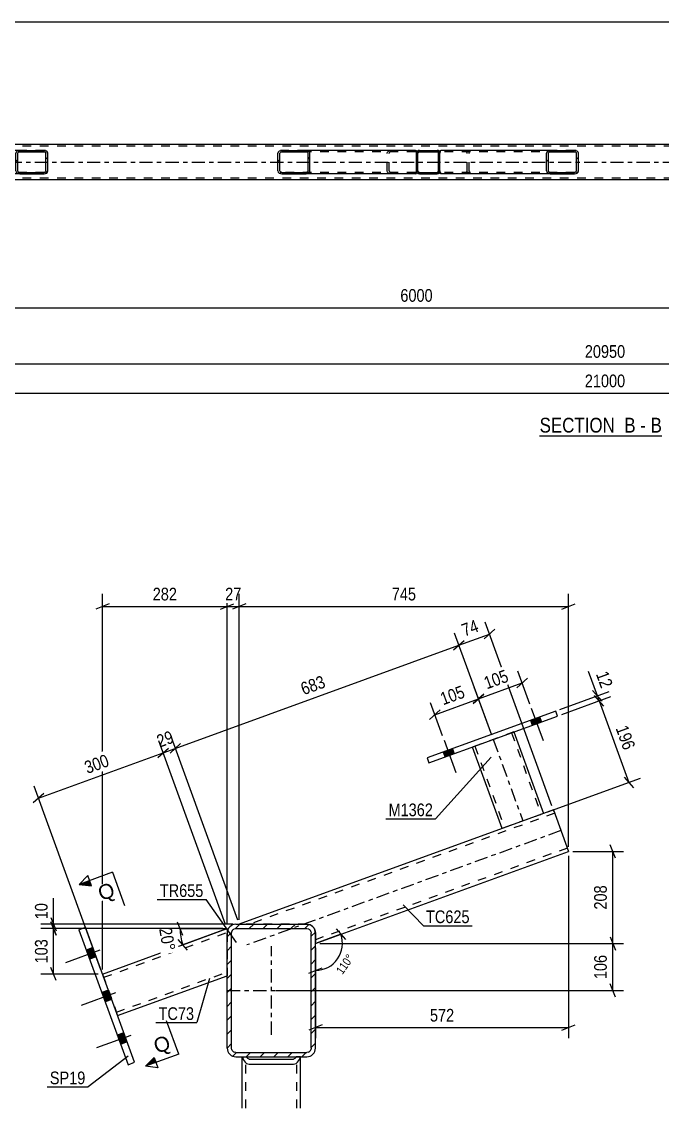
# Model space of a CAD drawing. Header units: millimetres. Extents: x -135 to 1054, y -647 to 194.
# Drawn here: x 230 to 374.9, y -451.4 to -205.7 of the extents above; entities that cross this region are included whole.
import ezdxf

# ---------------------------------------------------------------- set-up
doc = ezdxf.new("R2010")
doc.units = ezdxf.units.MM
doc.linetypes.add('DXK_LINE_DOT2', pattern=[3.9198, 1.9599, -1.9599])
doc.linetypes.add('DXK_LINE_DOT3', pattern=[5.9187, 2.979, -0.9799, 0.9799, -0.9799])
doc.styles.add('Arial', font='ARIAL.TTF', dxfattribs={"height": 0.2})
doc.styles.add('Arial Narrow', font='ARIALN.TTF', dxfattribs={"height": 0.2})

# ---------------------------------------------------------------- blocks, each defined once
blk = doc.blocks.new('Unknown-122571314-13 - 5943')
at = {"color": 6, "linetype": 'Continuous'}
blk.add_line((347.18, -299.33), (374.82, -299.33), dxfattribs=at)
at = {"color": 0, "linetype": 'Continuous'}
blk.add_wipeout([(365.28, -298.58), (365.28, -295.08), (347.18, -295.08), (347.18, -298.58)], dxfattribs=at)
at = {"color": 7, "linetype": 'Continuous', "style": 'Arial Narrow'}
blk.add_text('SECTION ', height=3.34, dxfattribs=at).set_placement((347.18, -298.58))
at = {"color": 0, "linetype": 'Continuous'}
blk.add_wipeout([(368.89, -298.58), (368.89, -295.08), (366.33, -295.08), (366.33, -298.58)], dxfattribs=at)
at = {"color": 7, "linetype": 'Continuous', "style": 'Arial Narrow'}
blk.add_text('B', height=3.34, dxfattribs=at).set_placement((366.33, -298.58))
at = {"color": 0, "linetype": 'Continuous'}
blk.add_wipeout([(371.22, -298.58), (371.22, -295.08), (369.94, -295.08), (369.94, -298.58)], dxfattribs=at)
blk.add_wipeout([(374.82, -298.58), (374.82, -295.08), (372.27, -295.08), (372.27, -298.58)], dxfattribs=at)
at = {"color": 7, "linetype": 'Continuous', "style": 'Arial Narrow'}
for s, p in [('-', (369.94, -298.58)), ('B', (372.27, -298.58))]:
    blk.add_text(s, height=3.34, dxfattribs=at).set_placement(p)
blk = doc.blocks.new('Part-122571314-6025 - 5943')
at = {"linetype": 'Continuous'}
h = blk.add_hatch(dxfattribs=at)
h.set_pattern_fill('', scale=0.7, style=0, pattern_type=0)
h.set_pattern_definition([(45, (324.22, -240.0217), (-1.57154, 1.57154), [])])
h.paths.add_polyline_path([(323.98, -240.07), (324.22, -240.02), (324.43, -239.88), (324.57, -239.68), (324.62, -239.43), (324.62, -235.43), (324.57, -235.19), (324.43, -234.98), (324.22, -234.84), (323.98, -234.79), (319.98, -234.79), (319.73, -234.84), (319.52, -234.98), (319.38, -235.19), (319.34, -235.43), (319.34, -239.43), (319.38, -239.68), (319.52, -239.88), (319.73, -240.02), (319.98, -240.07)])
h.paths.add_polyline_path([(319.85, -239.73), (319.75, -239.66), (319.68, -239.55), (319.66, -239.43), (319.66, -235.43), (319.68, -235.31), (319.75, -235.2), (319.85, -235.13), (319.98, -235.11), (323.98, -235.11), (324.1, -235.13), (324.2, -235.2), (324.27, -235.31), (324.3, -235.43), (324.3, -239.43), (324.27, -239.55), (324.2, -239.66), (324.1, -239.73), (323.98, -239.75), (319.98, -239.75)])
at = {"color": 7, "linetype": 'DXK_LINE_DOT2'}
for p, q in [((319.34, -235.43), (319.38, -235.19)), ((319.34, -239.43), (319.34, -235.43)), ((319.68, -235.31), (319.66, -235.43)), ((319.66, -239.43), (319.66, -235.43)), ((319.73, -234.84), (319.98, -234.79)), ((319.98, -235.11), (319.85, -235.13)), ((319.98, -234.79), (323.98, -234.79)), ((319.98, -235.11), (323.98, -235.11)), ((323.98, -234.79), (324.22, -234.84)), ((324.1, -235.13), (323.98, -235.11)), ((324.3, -235.43), (324.27, -235.31)), ((324.3, -239.43), (324.3, -235.43)), ((324.57, -235.19), (324.62, -235.43)), ((324.62, -239.43), (324.62, -235.43)), ((319.38, -239.68), (319.34, -239.43)), ((319.66, -239.43), (319.68, -239.55)), ((319.98, -240.07), (319.73, -240.02)), ((319.85, -239.73), (319.98, -239.75)), ((319.98, -239.75), (323.98, -239.75)), ((319.98, -240.07), (323.98, -240.07)), ((323.98, -239.75), (324.1, -239.73)), ((324.22, -240.02), (323.98, -240.07)), ((324.27, -239.55), (324.3, -239.43)), ((324.62, -239.43), (324.57, -239.68))]:
    blk.add_line(p, q, dxfattribs=at)
at = {"color": 2, "linetype": 'Continuous'}
for p, q in [((319.38, -235.19), (319.34, -235.43)), ((319.34, -239.43), (319.34, -235.43)), ((319.66, -235.43), (319.68, -235.31)), ((319.66, -239.43), (319.66, -235.43)), ((319.98, -234.79), (319.73, -234.84)), ((319.85, -235.13), (319.98, -235.11)), ((319.98, -234.79), (323.98, -234.79)), ((319.98, -235.11), (323.98, -235.11)), ((324.22, -234.84), (323.98, -234.79)), ((323.98, -235.11), (324.1, -235.13)), ((324.27, -235.31), (324.3, -235.43)), ((324.3, -239.43), (324.3, -235.43)), ((324.62, -235.43), (324.57, -235.19)), ((324.62, -239.43), (324.62, -235.43)), ((319.34, -239.43), (319.38, -239.68)), ((319.68, -239.55), (319.66, -239.43)), ((319.73, -240.02), (319.98, -240.07)), ((319.98, -239.75), (319.85, -239.73)), ((319.98, -239.75), (323.98, -239.75)), ((319.98, -240.07), (323.98, -240.07)), ((324.1, -239.73), (323.98, -239.75)), ((323.98, -240.07), (324.22, -240.02)), ((324.3, -239.43), (324.27, -239.55)), ((324.57, -239.68), (324.62, -239.43))]:
    blk.add_line(p, q, dxfattribs=at)
at = {"color": 7, "linetype": 'DXK_LINE_DOT2'}
for centre, radius, start, end in [((319.98, -235.43), 0.64, 112.5, 157.5), ((319.98, -235.43), 0.32, 112.5, 157.5), ((323.98, -235.43), 0.32, 22.5, 67.5), ((323.98, -235.43), 0.64, 22.5, 67.5), ((319.98, -239.43), 0.64, 202.5, 247.5), ((319.98, -239.43), 0.32, 202.5, 247.5), ((323.98, -239.43), 0.32, 292.5, 337.5), ((323.98, -239.43), 0.64, 292.5, 337.5)]:
    blk.add_arc(centre, radius, start, end, dxfattribs=at)
at = {"color": 2, "linetype": 'Continuous'}
for centre, radius, start, end in [((319.98, -235.43), 0.64, 112.5, 157.5), ((319.98, -235.43), 0.32, 112.5, 157.5), ((323.98, -235.43), 0.32, 22.5, 67.5), ((323.98, -235.43), 0.64, 22.5, 67.5), ((319.98, -239.43), 0.64, 202.5, 247.5), ((319.98, -239.43), 0.32, 202.5, 247.5), ((323.98, -239.43), 0.32, 292.5, 337.5), ((323.98, -239.43), 0.64, 292.5, 337.5)]:
    blk.add_arc(centre, radius, start, end, dxfattribs=at)
blk = doc.blocks.new('Part-122571314-6097 - 5943')
at = {"color": 7, "linetype": 'DXK_LINE_DOT2'}
for p, q in [((780.97, -233.83), (-57.03, -233.83)), ((780.97, -241.03), (-57.03, -241.03))]:
    blk.add_line(p, q, dxfattribs=at)
at = {"color": 2, "linetype": 'Continuous'}
for p, q in [((439.98, -233.43), (203.97, -233.43)), ((776.17, -241.43), (-57.03, -241.43))]:
    blk.add_line(p, q, dxfattribs=at)
at = {"color": 7, "linetype": 'DXK_LINE_DOT3'}
blk.add_line((-57.03, -237.43), (780.97, -237.43), dxfattribs=at)
blk = doc.blocks.new('Part-122571314-6124 - 5943')
at = {"linetype": 'Continuous'}
h = blk.add_hatch(dxfattribs=at)
h.set_pattern_fill('', scale=0.7, style=0, pattern_type=0)
h.set_pattern_definition([(45, (355.414, -240.0217), (-1.57154, 1.57154), [])])
h.paths.add_polyline_path([(355.08, -240.07), (355.41, -240.02), (355.7, -239.88), (355.89, -239.68), (355.96, -239.43), (355.96, -235.43), (355.89, -235.19), (355.7, -234.98), (355.41, -234.84), (355.08, -234.79), (349.59, -234.79), (349.25, -234.84), (348.97, -234.98), (348.78, -235.19), (348.71, -235.43), (348.71, -239.43), (348.78, -239.68), (348.97, -239.88), (349.25, -240.02), (349.59, -240.07)])
h.paths.add_polyline_path([(349.42, -239.73), (349.28, -239.66), (349.18, -239.55), (349.15, -239.43), (349.15, -235.43), (349.18, -235.31), (349.28, -235.2), (349.42, -235.13), (349.59, -235.11), (355.08, -235.11), (355.25, -235.13), (355.39, -235.2), (355.48, -235.31), (355.52, -235.43), (355.52, -239.43), (355.48, -239.55), (355.39, -239.66), (355.25, -239.73), (355.08, -239.75), (349.59, -239.75)])
at = {"color": 2, "linetype": 'Continuous'}
for p, q in [((324.62, -234.83), (324.87, -234.79)), ((324.62, -234.83), (324.62, -235.43)), ((349.59, -234.79), (324.87, -234.79)), ((348.78, -235.19), (348.71, -235.43)), ((348.71, -239.43), (348.71, -235.43)), ((349.15, -235.43), (349.18, -235.31)), ((349.15, -239.43), (349.15, -235.43)), ((349.59, -234.79), (349.25, -234.84)), ((349.42, -235.13), (349.59, -235.11)), ((349.59, -234.79), (355.08, -234.79)), ((349.59, -235.11), (355.08, -235.11)), ((355.41, -234.84), (355.08, -234.79)), ((355.08, -235.11), (355.25, -235.13)), ((355.48, -235.31), (355.52, -235.43)), ((355.52, -239.43), (355.52, -235.43)), ((355.96, -235.43), (355.89, -235.19)), ((355.96, -239.43), (355.96, -235.43)), ((324.62, -240.02), (324.62, -239.43)), ((324.62, -240.03), (324.62, -240.02)), ((324.87, -240.07), (324.62, -240.03)), ((349.59, -240.07), (324.87, -240.07)), ((348.71, -239.43), (348.78, -239.68)), ((349.18, -239.55), (349.15, -239.43)), ((349.25, -240.02), (349.59, -240.07)), ((349.59, -239.75), (349.42, -239.73)), ((349.59, -239.75), (355.08, -239.75)), ((349.59, -240.07), (355.08, -240.07)), ((355.25, -239.73), (355.08, -239.75)), ((355.08, -240.07), (355.41, -240.02)), ((355.52, -239.43), (355.48, -239.55)), ((355.89, -239.68), (355.96, -239.43))]:
    blk.add_line(p, q, dxfattribs=at)
at = {"color": 7, "linetype": 'DXK_LINE_DOT2'}
for p, q in [((324.62, -235.18), (324.62, -234.83)), ((324.7, -235.13), (324.62, -235.18)), ((324.62, -239.88), (324.62, -235.43)), ((324.87, -235.11), (324.7, -235.13)), ((355.08, -235.11), (324.87, -235.11)), ((330.36, -234.79), (330.7, -234.84)), ((330.53, -235.13), (330.36, -235.11)), ((330.8, -235.43), (330.77, -235.31)), ((330.8, -239.43), (330.8, -235.43)), ((331.17, -235.19), (331.24, -235.43)), ((331.24, -239.43), (331.24, -235.43)), ((355.08, -234.79), (349.59, -234.79)), ((324.62, -239.68), (324.7, -239.73)), ((324.7, -239.73), (324.87, -239.75)), ((355.08, -239.75), (324.87, -239.75)), ((330.36, -239.75), (330.53, -239.73)), ((330.7, -240.02), (330.36, -240.07)), ((330.77, -239.55), (330.8, -239.43)), ((331.24, -239.43), (331.17, -239.68)), ((355.08, -240.07), (349.59, -240.07))]:
    blk.add_line(p, q, dxfattribs=at)
for centre, radius, start, end in [((330.43, -235.52), 0.401, 32.4105, 75.4453), ((330.5, -235.62), 0.802, 32.4105, 75.4453), ((330.43, -239.34), 0.401, 284.5547, 327.5895), ((330.5, -239.25), 0.802, 284.5547, 327.5895)]:
    blk.add_arc(centre, radius, start, end, dxfattribs=at)
at = {"color": 2, "linetype": 'Continuous'}
for centre, radius, start, end in [((349.45, -235.62), 0.802, 104.5547, 147.5895), ((349.52, -235.52), 0.401, 104.5547, 147.5895), ((355.15, -235.52), 0.401, 32.4105, 75.4453), ((355.21, -235.62), 0.802, 32.4105, 75.4453), ((349.45, -239.25), 0.802, 212.4105, 255.4453), ((349.52, -239.34), 0.401, 212.4105, 255.4453), ((355.15, -239.34), 0.401, 284.5547, 327.5895), ((355.21, -239.25), 0.802, 284.5547, 327.5895)]:
    blk.add_arc(centre, radius, start, end, dxfattribs=at)
blk = doc.blocks.new('Part-122571314-6126 - 5943')
at = {"linetype": 'Continuous'}
h = blk.add_hatch(dxfattribs=at)
h.set_pattern_fill('', scale=0.7, style=0, pattern_type=0)
h.set_pattern_definition([(45, (235.414, -240.0217), (-1.57154, 1.57154), [])])
h.paths.add_polyline_path([(235.08, -240.07), (235.41, -240.02), (235.7, -239.88), (235.89, -239.68), (235.96, -239.43), (235.96, -235.43), (235.89, -235.19), (235.7, -234.98), (235.41, -234.84), (235.08, -234.79), (229.59, -234.79), (229.25, -234.84), (228.97, -234.98), (228.78, -235.19), (228.71, -235.43), (228.71, -239.43), (228.78, -239.68), (228.97, -239.88), (229.25, -240.02), (229.59, -240.07)])
h.paths.add_polyline_path([(229.42, -239.73), (229.28, -239.66), (229.18, -239.55), (229.15, -239.43), (229.15, -235.43), (229.18, -235.31), (229.28, -235.2), (229.42, -235.13), (229.59, -235.11), (235.08, -235.11), (235.25, -235.13), (235.39, -235.2), (235.48, -235.31), (235.52, -235.43), (235.52, -239.43), (235.48, -239.55), (235.39, -239.66), (235.25, -239.73), (235.08, -239.75), (229.59, -239.75)])
at = {"color": 2, "linetype": 'Continuous'}
for p, q in [((204.62, -234.83), (204.87, -234.79)), ((204.62, -234.83), (204.62, -235.43)), ((229.59, -234.79), (204.87, -234.79)), ((228.78, -235.19), (228.71, -235.43)), ((228.71, -239.43), (228.71, -235.43)), ((229.15, -235.43), (229.18, -235.31)), ((229.15, -239.43), (229.15, -235.43)), ((229.59, -234.79), (229.25, -234.84)), ((229.42, -235.13), (229.59, -235.11)), ((229.59, -234.79), (235.08, -234.79)), ((229.59, -235.11), (235.08, -235.11)), ((235.41, -234.84), (235.08, -234.79)), ((235.08, -235.11), (235.25, -235.13)), ((235.48, -235.31), (235.52, -235.43)), ((235.52, -239.43), (235.52, -235.43)), ((235.96, -235.43), (235.89, -235.19)), ((235.96, -239.43), (235.96, -235.43)), ((204.62, -240.02), (204.62, -239.43)), ((204.62, -240.03), (204.62, -240.02)), ((204.87, -240.07), (204.62, -240.03)), ((229.59, -240.07), (204.87, -240.07)), ((228.71, -239.43), (228.78, -239.68)), ((229.18, -239.55), (229.15, -239.43)), ((229.25, -240.02), (229.59, -240.07)), ((229.59, -239.75), (229.42, -239.73)), ((229.59, -239.75), (235.08, -239.75)), ((229.59, -240.07), (235.08, -240.07)), ((235.25, -239.73), (235.08, -239.75)), ((235.08, -240.07), (235.41, -240.02)), ((235.52, -239.43), (235.48, -239.55)), ((235.89, -239.68), (235.96, -239.43))]:
    blk.add_line(p, q, dxfattribs=at)
at = {"color": 7, "linetype": 'DXK_LINE_DOT2'}
for p, q in [((204.62, -235.18), (204.62, -234.83)), ((204.7, -235.13), (204.62, -235.18)), ((204.62, -239.88), (204.62, -235.43)), ((204.87, -235.11), (204.7, -235.13)), ((235.08, -235.11), (204.87, -235.11)), ((210.36, -234.79), (210.7, -234.84)), ((210.53, -235.13), (210.36, -235.11)), ((210.8, -235.43), (210.77, -235.31)), ((210.8, -239.43), (210.8, -235.43)), ((211.17, -235.19), (211.24, -235.43)), ((211.24, -239.43), (211.24, -235.43)), ((235.08, -234.79), (229.59, -234.79)), ((204.62, -239.68), (204.7, -239.73)), ((204.7, -239.73), (204.87, -239.75)), ((235.08, -239.75), (204.87, -239.75)), ((210.36, -239.75), (210.53, -239.73)), ((210.7, -240.02), (210.36, -240.07)), ((210.77, -239.55), (210.8, -239.43)), ((211.24, -239.43), (211.17, -239.68)), ((235.08, -240.07), (229.59, -240.07))]:
    blk.add_line(p, q, dxfattribs=at)
for centre, radius, start, end in [((210.43, -235.52), 0.401, 32.4104, 75.4453), ((210.5, -235.62), 0.802, 32.4104, 75.4453), ((210.43, -239.34), 0.401, 284.5547, 327.5896), ((210.5, -239.25), 0.802, 284.5547, 327.5896)]:
    blk.add_arc(centre, radius, start, end, dxfattribs=at)
at = {"color": 2, "linetype": 'Continuous'}
for centre, radius, start, end in [((229.45, -235.62), 0.802, 104.5547, 147.5896), ((229.52, -235.52), 0.401, 104.5547, 147.5896), ((235.15, -235.52), 0.401, 32.4104, 75.4453), ((235.21, -235.62), 0.802, 32.4104, 75.4453), ((229.45, -239.25), 0.802, 212.4104, 255.4453), ((229.52, -239.34), 0.401, 212.4104, 255.4453), ((235.15, -239.34), 0.401, 284.5547, 327.5896), ((235.21, -239.25), 0.802, 284.5547, 327.5896)]:
    blk.add_arc(centre, radius, start, end, dxfattribs=at)
blk = doc.blocks.new('Part-122571314-6176 - 5943')
at = {"linetype": 'Continuous'}
h = blk.add_hatch(dxfattribs=at)
h.set_pattern_fill('', scale=0.7, style=0, pattern_type=0)
h.set_pattern_definition([(45, (294.6995, -240.0217), (-1.57154, 1.57154), [])])
h.paths.add_polyline_path([(294.36, -240.07), (294.7, -240.02), (294.98, -239.88), (295.17, -239.68), (295.24, -239.43), (295.24, -235.43), (295.17, -235.19), (294.98, -234.98), (294.7, -234.84), (294.36, -234.79), (288.87, -234.79), (288.54, -234.84), (288.25, -234.98), (288.06, -235.19), (287.99, -235.43), (287.99, -239.43), (288.06, -239.68), (288.25, -239.88), (288.54, -240.02), (288.87, -240.07)])
h.paths.add_polyline_path([(288.7, -239.73), (288.56, -239.66), (288.47, -239.55), (288.43, -239.43), (288.43, -235.43), (288.47, -235.31), (288.56, -235.2), (288.7, -235.13), (288.87, -235.11), (294.36, -235.11), (294.53, -235.13), (294.67, -235.2), (294.77, -235.31), (294.8, -235.43), (294.8, -239.43), (294.77, -239.55), (294.67, -239.66), (294.53, -239.73), (294.36, -239.75), (288.87, -239.75)])
at = {"color": 2, "linetype": 'Continuous'}
for p, q in [((288.06, -235.19), (287.99, -235.43)), ((287.99, -239.43), (287.99, -235.43)), ((288.43, -235.43), (288.47, -235.31)), ((288.43, -239.43), (288.43, -235.43)), ((288.87, -234.79), (288.54, -234.84)), ((288.7, -235.13), (288.87, -235.11)), ((288.87, -234.79), (294.36, -234.79)), ((288.87, -235.11), (294.36, -235.11)), ((319.08, -234.79), (294.36, -234.79)), ((294.7, -234.84), (294.36, -234.79)), ((294.36, -235.11), (294.53, -235.13)), ((294.77, -235.31), (294.8, -235.43)), ((294.8, -239.43), (294.8, -235.43)), ((295.24, -235.43), (295.17, -235.19)), ((295.24, -239.43), (295.24, -235.43)), ((319.08, -234.79), (319.34, -234.83)), ((319.34, -234.83), (319.34, -234.84)), ((319.34, -234.84), (319.34, -234.98)), ((319.34, -234.98), (319.34, -235.43)), ((287.99, -239.43), (288.06, -239.68)), ((288.47, -239.55), (288.43, -239.43)), ((288.54, -240.02), (288.87, -240.07)), ((288.87, -239.75), (288.7, -239.73)), ((288.87, -239.75), (294.36, -239.75)), ((288.87, -240.07), (294.36, -240.07)), ((294.53, -239.73), (294.36, -239.75)), ((294.36, -240.07), (294.7, -240.02)), ((319.08, -240.07), (294.36, -240.07)), ((294.8, -239.43), (294.77, -239.55)), ((295.17, -239.68), (295.24, -239.43)), ((319.08, -240.07), (319.34, -240.03)), ((319.34, -240.03), (319.34, -239.43))]:
    blk.add_line(p, q, dxfattribs=at)
at = {"color": 7, "linetype": 'DXK_LINE_DOT2'}
for p, q in [((294.36, -234.79), (288.87, -234.79)), ((319.08, -235.11), (288.87, -235.11)), ((312.71, -235.43), (312.78, -235.19)), ((312.71, -239.43), (312.71, -235.43)), ((313.18, -235.31), (313.15, -235.43)), ((313.15, -239.43), (313.15, -235.43)), ((313.25, -234.84), (313.59, -234.79)), ((313.59, -235.11), (313.42, -235.13)), ((319.25, -235.13), (319.08, -235.11)), ((319.34, -235.18), (319.25, -235.13)), ((319.34, -234.83), (319.34, -234.83)), ((319.34, -234.98), (319.34, -235.18)), ((319.34, -239.43), (319.34, -235.19)), ((319.08, -239.75), (288.87, -239.75)), ((294.36, -240.07), (288.87, -240.07)), ((312.78, -239.68), (312.71, -239.43)), ((313.15, -239.43), (313.18, -239.55)), ((313.59, -240.07), (313.25, -240.02)), ((313.42, -239.73), (313.59, -239.75)), ((319.08, -239.75), (319.25, -239.73)), ((319.25, -239.73), (319.34, -239.68))]:
    blk.add_line(p, q, dxfattribs=at)
at = {"color": 2, "linetype": 'Continuous'}
for centre, radius, start, end in [((288.74, -235.62), 0.802, 104.5547, 147.5896), ((288.8, -235.52), 0.401, 104.5547, 147.5896), ((294.43, -235.52), 0.401, 32.4104, 75.4453), ((294.5, -235.62), 0.802, 32.4104, 75.4453), ((288.74, -239.25), 0.802, 212.4104, 255.4453), ((288.8, -239.34), 0.401, 212.4104, 255.4453), ((294.43, -239.34), 0.401, 284.5547, 327.5896), ((294.5, -239.25), 0.802, 284.5547, 327.5896)]:
    blk.add_arc(centre, radius, start, end, dxfattribs=at)
at = {"color": 7, "linetype": 'DXK_LINE_DOT2'}
for centre, radius, start, end in [((313.45, -235.62), 0.802, 104.5547, 147.5896), ((313.52, -235.52), 0.401, 104.5547, 147.5896), ((313.45, -239.25), 0.802, 212.4104, 255.4453), ((313.52, -239.34), 0.401, 212.4104, 255.4453)]:
    blk.add_arc(centre, radius, start, end, dxfattribs=at)
blk = doc.blocks.new('Bolt-122571314-2364 - 2355')
at = {"linetype": 'Continuous'}
for points in [[(246.89, -417.1), (246.14, -415.03), (244.64, -415.58), (245.39, -417.65)], [(246.89, -417.1), (246.14, -415.03), (244.64, -415.58), (245.39, -417.65)], [(246.89, -417.1), (246.14, -415.03), (244.64, -415.58), (245.39, -417.65)], [(250.4, -426.73), (249.65, -424.66), (248.14, -425.21), (248.9, -427.28)], [(250.4, -426.73), (249.65, -424.66), (248.14, -425.21), (248.9, -427.28)], [(253.91, -436.36), (253.15, -434.3), (251.65, -434.84), (252.4, -436.91)], [(253.91, -436.36), (253.15, -434.3), (251.65, -434.84), (252.4, -436.91)], [(253.91, -436.36), (253.15, -434.3), (251.65, -434.84), (252.4, -436.91)]]:
    blk.add_hatch(color=1, dxfattribs=at).paths.add_polyline_path(points)
at = {"color": 1, "linetype": 'Continuous'}
for p, q in [((246.14, -415.03), (244.64, -415.58)), ((246.14, -415.03), (244.64, -415.58)), ((246.14, -415.03), (244.64, -415.58)), ((247.74, -415.62), (239.94, -418.46)), ((247.74, -415.62), (239.94, -418.46)), ((247.74, -415.62), (239.94, -418.46)), ((246.89, -417.1), (245.39, -417.65)), ((246.89, -417.1), (245.39, -417.65)), ((246.89, -417.1), (245.39, -417.65)), ((249.65, -424.66), (248.14, -425.21)), ((249.65, -424.66), (248.14, -425.21)), ((251.25, -425.25), (243.45, -428.09)), ((251.25, -425.25), (243.45, -428.09)), ((250.4, -426.73), (248.9, -427.28)), ((250.4, -426.73), (248.9, -427.28)), ((253.15, -434.3), (251.65, -434.84)), ((253.15, -434.3), (251.65, -434.84)), ((253.15, -434.3), (251.65, -434.84)), ((254.75, -434.89), (246.95, -437.72)), ((254.75, -434.89), (246.95, -437.72)), ((254.75, -434.89), (246.95, -437.72)), ((253.91, -436.36), (252.4, -436.91)), ((253.91, -436.36), (252.4, -436.91)), ((253.91, -436.36), (252.4, -436.91))]:
    blk.add_line(p, q, dxfattribs=at)
blk = doc.blocks.new('Bolt-122571314-2547 - 2355')
at = {"linetype": 'Continuous'}
for points in [[(347.17, -362.89), (345.1, -363.64), (345.52, -364.77), (347.58, -364.01)], [(327.44, -370.07), (325.37, -370.82), (325.78, -371.95), (327.85, -371.2)]]:
    blk.add_hatch(color=1, dxfattribs=at).paths.add_polyline_path(points)
at = {"color": 1, "linetype": 'Continuous'}
for p, q in [((345.28, -360.91), (347.95, -368.24)), ((347.17, -362.89), (347.58, -364.01)), ((345.1, -363.64), (345.52, -364.77)), ((325.55, -368.1), (328.22, -375.42)), ((325.37, -370.82), (325.78, -371.95)), ((327.44, -370.07), (327.85, -371.2))]:
    blk.add_line(p, q, dxfattribs=at)
blk = doc.blocks.new('Part-122571314-2419 - 2355')
at = {"color": 2, "linetype": 'Continuous'}
for p, q in [((279.9, -451.36), (279.9, -439.74)), ((280, -439.74), (280.03, -439.95)), ((280.94, -439.88), (280.87, -439.74)), ((292.13, -439.74), (292.07, -439.88)), ((292.98, -439.95), (293.01, -439.74)), ((293.1, -451.36), (293.1, -439.74)), ((280.89, -441.22), (281.5, -441.39)), ((281.2, -440.14), (280.94, -439.88)), ((281.5, -440.23), (281.2, -440.14)), ((281.5, -440.23), (291.5, -440.23)), ((281.5, -441.39), (291.5, -441.39)), ((291.81, -440.14), (291.5, -440.23)), ((291.5, -441.39), (292.12, -441.22)), ((292.07, -439.88), (291.81, -440.14))]:
    blk.add_line(p, q, dxfattribs=at)
at = {"color": 7, "linetype": 'DXK_LINE_DOT2'}
for p, q in [((279.9, -439.74), (280, -439.74)), ((280, -439.74), (280.87, -439.74)), ((280.7, -451.36), (280.7, -439.74)), ((293.1, -439.74), (292.13, -439.74)), ((292.3, -451.36), (292.3, -439.74))]:
    blk.add_line(p, q, dxfattribs=at)
at = {"color": 2, "linetype": 'Continuous'}
for centre, start, end in [((282.09, -439.46), 193.2949, 235.5336), ((290.91, -439.46), 304.4664, 346.7051)]:
    blk.add_arc(centre, 2.13, start, end, dxfattribs=at)
blk = doc.blocks.new('Part-122571314-2403 - 2355')
at = {"color": 7, "linetype": 'DXK_LINE_DOT2'}
for p, q in [((341.38, -366.26), (331.98, -369.68)), ((340.81, -366.47), (347.52, -384.89)), ((341.38, -366.27), (341.38, -366.26)), ((341.38, -366.26), (341.38, -366.27)), ((331.98, -369.68), (331.98, -369.69)), ((331.98, -369.69), (331.98, -369.68)), ((332.55, -369.48), (339.25, -387.9)), ((347.48, -384.91), (347.39, -384.94)), ((347.39, -384.94), (347.48, -384.91)), ((347.48, -384.91), (347.52, -384.89)), ((347.52, -384.89), (347.48, -384.91))]:
    blk.add_line(p, q, dxfattribs=at)
at = {"color": 7, "linetype": 'DXK_LINE_DOT3'}
blk.add_line((336.68, -367.97), (343.39, -386.4), dxfattribs=at)
at = {"color": 2, "linetype": 'Continuous'}
for p, q in [((341.38, -366.27), (348.08, -384.69)), ((338.69, -388.11), (331.98, -369.69)), ((348.08, -384.69), (338.69, -388.11))]:
    blk.add_line(p, q, dxfattribs=at)
blk = doc.blocks.new('Bolt-122571314-2363 - 2355')
at = {"linetype": 'Continuous'}
for points in [[(347.17, -362.89), (345.1, -363.64), (345.52, -364.77), (347.58, -364.01)], [(327.44, -370.07), (325.37, -370.82), (325.78, -371.95), (327.85, -371.2)]]:
    blk.add_hatch(color=1, dxfattribs=at).paths.add_polyline_path(points)
at = {"color": 1, "linetype": 'Continuous'}
for p, q in [((345.28, -360.91), (347.95, -368.24)), ((347.17, -362.89), (347.58, -364.01)), ((345.1, -363.64), (345.52, -364.77)), ((325.55, -368.1), (328.22, -375.42)), ((325.37, -370.82), (325.78, -371.95)), ((327.44, -370.07), (327.85, -371.2))]:
    blk.add_line(p, q, dxfattribs=at)
blk = doc.blocks.new('Part-122571314-2469 - 2355')
at = {"color": 7, "linetype": 'DXK_LINE_DOT2'}
for p, q in [((350.58, -384.63), (281.59, -409.74)), ((348.08, -384.69), (338.69, -388.11)), ((350.46, -384.32), (350.3, -383.88)), ((353.45, -392.52), (296.5, -413.25)), ((294.5, -409.74), (279.25, -409.74)), ((294.5, -409.74), (295.27, -409.89)), ((295.27, -409.89), (294.5, -409.74)), ((294.5, -409.74), (295.27, -409.89)), ((295.27, -409.89), (294.5, -409.74)), ((296.35, -410.98), (296.5, -411.74)), ((296.5, -411.74), (296.35, -410.98)), ((296.35, -410.98), (296.5, -411.74)), ((296.5, -411.74), (296.35, -410.98)), ((296.5, -411.74), (296.5, -414.1))]:
    blk.add_line(p, q, dxfattribs=at)
at = {"color": 2, "linetype": 'Continuous'}
for p, q in [((350.3, -383.88), (348.08, -384.69)), ((350.3, -383.88), (353.72, -393.28)), ((338.69, -388.11), (279.25, -409.74)), ((296.5, -414.1), (353.72, -393.28))]:
    blk.add_line(p, q, dxfattribs=at)
at = {"color": 7, "linetype": 'DXK_LINE_DOT3'}
blk.add_line((352.01, -388.58), (280.96, -414.44), dxfattribs=at)
at = {"color": 7, "linetype": 'DXK_LINE_DOT2'}
blk.add_arc((294.5, -411.74), 2, 22.5, 67.5, dxfattribs=at)
blk.add_arc((294.5, -411.74), 2, 22.5, 67.5, dxfattribs=at)
blk.add_arc((294.5, -411.74), 2, 22.5, 67.5, dxfattribs=at)
blk.add_arc((294.5, -411.74), 2, 22.5, 67.5, dxfattribs=at)
blk = doc.blocks.new('Part-122571314-2474 - 2355')
at = {"color": 2, "linetype": 'Continuous'}
for p, q in [((242.96, -410.98), (244.47, -410.43)), ((242.96, -410.98), (254.08, -441.52)), ((255.58, -440.97), (244.47, -410.43)), ((254.08, -441.52), (255.58, -440.97))]:
    blk.add_line(p, q, dxfattribs=at)
blk = doc.blocks.new('Part-122571314-2537 - 2355')
at = {"linetype": 'Continuous'}
h = blk.add_hatch(dxfattribs=at)
h.set_pattern_fill('', scale=0.7, style=0, pattern_type=0)
h.set_pattern_definition([(45, (276.5033, -437.741), (-1.57154, 1.57154), [])])
h.paths.add_polyline_path([(276.5, -411.74), (276.5, -437.74), (276.66, -438.51), (277.09, -439.16), (277.74, -439.59), (278.5, -439.74), (294.5, -439.74), (295.27, -439.59), (295.92, -439.16), (296.35, -438.51), (296.5, -437.74), (296.5, -411.74), (296.35, -410.98), (295.92, -410.33), (295.27, -409.89), (294.5, -409.74), (278.5, -409.74), (277.74, -409.89), (277.09, -410.33), (276.66, -410.98)])
h.paths.add_polyline_path([(277.8, -411.03), (278.12, -410.82), (278.5, -410.74), (294.5, -410.74), (294.89, -410.82), (295.21, -411.03), (295.43, -411.36), (295.5, -411.74), (295.5, -437.74), (295.43, -438.12), (295.21, -438.45), (294.89, -438.66), (294.5, -438.74), (278.5, -438.74), (278.12, -438.66), (277.8, -438.45), (277.58, -438.12), (277.5, -437.74), (277.5, -411.74), (277.58, -411.36)])
at = {"color": 2, "linetype": 'Continuous'}
for p, q in [((278.5, -409.74), (277.74, -409.89)), ((278.5, -409.74), (294.5, -409.74)), ((295.27, -409.89), (294.5, -409.74)), ((276.66, -410.98), (276.5, -411.74)), ((276.5, -437.74), (276.5, -411.74)), ((277.5, -411.74), (277.58, -411.36)), ((277.5, -437.74), (277.5, -411.74)), ((278.12, -410.82), (278.5, -410.74)), ((278.5, -410.74), (294.5, -410.74)), ((294.5, -410.74), (294.89, -410.82)), ((295.43, -411.36), (295.5, -411.74)), ((295.5, -437.74), (295.5, -411.74)), ((296.5, -411.74), (296.35, -410.98)), ((296.5, -437.74), (296.5, -411.74)), ((276.5, -437.74), (276.66, -438.51)), ((277.58, -438.12), (277.5, -437.74)), ((277.74, -439.59), (278.5, -439.74)), ((278.5, -438.74), (278.12, -438.66)), ((278.5, -438.74), (294.5, -438.74)), ((278.5, -439.74), (294.5, -439.74)), ((294.89, -438.66), (294.5, -438.74)), ((294.5, -439.74), (295.27, -439.59)), ((295.5, -437.74), (295.43, -438.12)), ((296.35, -438.51), (296.5, -437.74))]:
    blk.add_line(p, q, dxfattribs=at)
at = {"color": 7, "linetype": 'DXK_LINE_DOT3'}
for p, q in [((286.5, -434.74), (286.5, -414.74)), ((276.5, -424.74), (296.5, -424.74))]:
    blk.add_line(p, q, dxfattribs=at)
at = {"color": 2, "linetype": 'Continuous'}
for centre, radius, start, end in [((278.5, -411.74), 2, 112.5, 157.5), ((294.5, -411.74), 2, 22.5, 67.5), ((278.5, -411.74), 1, 112.5, 157.5), ((294.5, -411.74), 1, 22.5, 67.5), ((278.5, -437.74), 2, 202.5, 247.5), ((278.5, -437.74), 1, 202.5, 247.5), ((294.5, -437.74), 1, 292.5, 337.5), ((294.5, -437.74), 2, 292.5, 337.5)]:
    blk.add_arc(centre, radius, start, end, dxfattribs=at)
blk = doc.blocks.new('Part-122571314-2571 - 2355')
at = {"color": 2, "linetype": 'Continuous'}
for p, q in [((248.31, -421), (276.5, -410.74)), ((276.5, -410.74), (276.5, -411.74)), ((251.73, -430.4), (276.5, -421.38))]:
    blk.add_line(p, q, dxfattribs=at)
at = {"color": 7, "linetype": 'DXK_LINE_DOT2'}
for p, q in [((248.59, -421.75), (276.5, -411.59)), ((276.5, -411.74), (276.5, -421.38)), ((248.31, -421), (251.73, -430.4)), ((251.46, -429.65), (276.5, -420.53))]:
    blk.add_line(p, q, dxfattribs=at)
blk = doc.blocks.new('Part-122571314-2590 - 2355')
at = {"color": 2, "linetype": 'Continuous'}
for p, q in [((350.84, -361.55), (321.71, -372.15)), ((322.12, -373.28), (351.25, -362.68)), ((351.25, -362.68), (350.84, -361.55)), ((321.71, -372.15), (322.12, -373.28))]:
    blk.add_line(p, q, dxfattribs=at)
blk = doc.blocks.new('StraightDimension-122571314-6342 - 5943')
at = {"color": 7, "linetype": 'Continuous'}
blk.add_line((194.73, -205.69), (780.97, -205.69), dxfattribs=at)
blk = doc.blocks.new('StraightDimension-122571314-6369 - 5943')
at = {"color": 7, "linetype": 'Continuous'}
blk.add_line((-57.03, -283.03), (780.97, -283.03), dxfattribs=at)
at = {"color": 0}
blk.add_wipeout([(367.14, -282.28), (367.14, -278.08), (356.8, -278.08), (356.8, -282.28)], dxfattribs=at)
at = {"color": 3, "style": 'Arial Narrow'}
blk.add_text('20950', height=2.863, dxfattribs=at).set_placement((357.4, -281.68))
blk = doc.blocks.new('StraightDimension-122571314-6428 - 5943')
at = {"color": 7, "linetype": 'Continuous'}
blk.add_line((-58.03, -289.68), (781.97, -289.68), dxfattribs=at)
at = {"color": 0}
blk.add_wipeout([(367.14, -288.93), (367.14, -284.73), (356.8, -284.73), (356.8, -288.93)], dxfattribs=at)
at = {"color": 3, "style": 'Arial Narrow'}
blk.add_text('21000', height=2.863, dxfattribs=at).set_placement((357.4, -288.33))
blk = doc.blocks.new('StraightDimension-122571314-6471 - 5943')
at = {"color": 7, "linetype": 'Continuous'}
for p, q in [((439.34, -248.07), (439.34, -280.79)), ((199.33, -249.09), (199.33, -278.96)), ((200.83, -269.75), (197.83, -270.95)), ((437.84, -270.95), (440.84, -269.75)), ((199.33, -270.35), (439.34, -270.35))]:
    blk.add_line(p, q, dxfattribs=at)
at = {"color": 0}
blk.add_wipeout([(323.59, -269.6), (323.59, -265.4), (315.08, -265.4), (315.08, -269.6)], dxfattribs=at)
at = {"color": 0, "linetype": 'Continuous'}
blk.add_wipeout([(438.74, -271.05), (434.54, -271.05), (434.54, -281.39), (438.74, -281.39)], dxfattribs=at)
at = {"color": 3, "style": 'Arial Narrow'}
blk.add_text('6000', height=2.863, dxfattribs=at).set_placement((315.68, -269))
at = {"color": 3, "linetype": 'Continuous', "style": 'Arial Narrow'}
blk.add_text('12409', height=2.863, rotation=90.0002, dxfattribs=at).set_placement((438.14, -280.79))
blk = doc.blocks.new('AngleDimension-122571314-2870 - 2355')
at = {"color": 7, "linetype": 'Continuous'}
for p, q in [((302.21, -412.02), (296.5, -414.1)), ((297.44, -413.76), (302.21, -412.02)), ((301.14, -410.82), (303.29, -413.23)), ((296.5, -420.18), (296.5, -414.1)), ((295, -420.78), (298, -419.58))]:
    blk.add_line(p, q, dxfattribs=at)
blk.add_arc((296.5, -414.1), 6.08, 270, 20, dxfattribs=at)
at = {"color": 0}
blk.add_wipeout([(305.85, -417.27), (303.56, -415.67), (300.39, -420.19), (302.68, -421.8)], dxfattribs=at)
at = {"color": 3, "style": 'Arial Narrow'}
blk.add_text('110°', height=1.909, rotation=54.9982, dxfattribs=at).set_placement((302.58, -421.24))
blk = doc.blocks.new('StraightDimension-122571314-35976 - 2355')
at = {"color": 7, "linetype": 'Continuous'}
for p, q in [((276.16, -409.8), (261.06, -368.3)), ((278.91, -408.8), (263.81, -367.31)), ((260.83, -372.06), (263.24, -369.91)), ((262.03, -370.98), (264.78, -369.98)), ((265.98, -368.91), (263.58, -371.06))]:
    blk.add_line(p, q, dxfattribs=at)
at = {"color": 0}
blk.add_wipeout([(265.43, -368.95), (264, -365), (259.43, -366.66), (260.87, -370.61)], dxfattribs=at)
at = {"color": 3, "style": 'Arial Narrow'}
blk.add_text('29', height=2.863, rotation=19.9962, dxfattribs=at).set_placement((261.23, -369.84))
blk = doc.blocks.new('StraightDimension-122571314-36012 - 2355')
at = {"color": 7, "linetype": 'Continuous'}
for p, q in [((248.31, -420), (248.31, -335.03)), ((276.5, -409.74), (276.5, -335.03)), ((249.81, -337.28), (246.81, -338.48)), ((248.31, -337.88), (276.5, -337.88)), ((275, -338.48), (278, -337.28))]:
    blk.add_line(p, q, dxfattribs=at)
at = {"color": 0}
blk.add_wipeout([(265.75, -337.13), (265.75, -332.93), (259.07, -332.93), (259.07, -337.13)], dxfattribs=at)
at = {"color": 3, "style": 'Arial Narrow'}
blk.add_text('282', height=2.863, dxfattribs=at).set_placement((259.67, -336.53))
blk = doc.blocks.new('StraightDimension-122571314-36011 - 2355')
at = {"color": 7, "linetype": 'Continuous'}
for p, q in [((276.5, -409.74), (276.5, -335.03)), ((279.25, -408.74), (279.25, -335.03)), ((275, -338.48), (278, -337.28)), ((276.5, -337.88), (279.25, -337.88)), ((280.75, -337.28), (277.75, -338.48))]:
    blk.add_line(p, q, dxfattribs=at)
at = {"color": 0}
blk.add_wipeout([(280.3, -337.13), (280.3, -332.93), (275.45, -332.93), (275.45, -337.13)], dxfattribs=at)
at = {"color": 3, "style": 'Arial Narrow'}
blk.add_text('27', height=2.863, dxfattribs=at).set_placement((276.05, -336.53))
blk = doc.blocks.new('StraightDimension-122571314-35974 - 2355')
at = {"color": 7, "linetype": 'Continuous'}
for p, q in [((349.96, -382.94), (334.86, -341.45)), ((337.04, -343.05), (334.63, -345.2)), ((327.71, -347.72), (330.12, -345.57)), ((336.34, -367.03), (327.94, -343.96)), ((328.92, -346.64), (335.84, -344.13))]:
    blk.add_line(p, q, dxfattribs=at)
at = {"color": 0}
blk.add_wipeout([(334.4, -343.85), (332.97, -339.9), (328.4, -341.56), (329.84, -345.51)], dxfattribs=at)
at = {"color": 3, "style": 'Arial Narrow'}
blk.add_text('74', height=2.863, rotation=19.9962, dxfattribs=at).set_placement((330.2, -344.74))
blk = doc.blocks.new('AngleDimension-122571314-2784 - 2355')
at = {"color": 7, "linetype": 'Continuous'}
for p, q in [((265.23, -409.24), (266.43, -412.24)), ((265.83, -410.74), (276.5, -410.74)), ((266.47, -414.39), (276.5, -410.74)), ((275.56, -411.08), (266.47, -414.39)), ((267.55, -415.6), (265.4, -413.19))]:
    blk.add_line(p, q, dxfattribs=at)
blk.add_arc((276.5, -410.74), 10.67, 180, 200, dxfattribs=at)
at = {"color": 0}
blk.add_wipeout([(261.53, -416.66), (265.66, -415.93), (264.54, -409.57), (260.41, -410.3)], dxfattribs=at)
at = {"color": 3, "style": 'Arial Narrow'}
blk.add_text('20°', height=2.863, rotation=-80.0021, dxfattribs=at).set_placement((261.1, -410.79))
blk = doc.blocks.new('StraightDimension-122571314-2598 - 2355')
at = {"color": 7, "linetype": 'Continuous'}
for p, q in [((236.65, -409.24), (237.85, -412.24)), ((275.5, -410.74), (234.4, -410.74)), ((237.25, -421), (237.25, -410.74)), ((237.85, -422.5), (236.65, -419.5)), ((247.31, -421), (234.4, -421))]:
    blk.add_line(p, q, dxfattribs=at)
at = {"color": 0}
blk.add_wipeout([(236.5, -412.53), (232.3, -412.53), (232.3, -419.21), (236.5, -419.21)], dxfattribs=at)
at = {"color": 3, "style": 'Arial Narrow'}
blk.add_text('103', height=2.863, rotation=90.0002, dxfattribs=at).set_placement((235.9, -418.61))
blk = doc.blocks.new('StraightDimension-122571314-2608 - 2355')
at = {"color": 7, "linetype": 'Continuous'}
for p, q in [((277.9, -409.74), (234.4, -409.74)), ((236.65, -408.24), (237.85, -411.24)), ((237.85, -412.24), (236.65, -409.24)), ((237.25, -410.74), (237.25, -409.74)), ((275.5, -410.74), (234.4, -410.74))]:
    blk.add_line(p, q, dxfattribs=at)
at = {"color": 0}
blk.add_wipeout([(236.5, -404.36), (232.3, -404.36), (232.3, -409.22), (236.5, -409.22)], dxfattribs=at)
at = {"color": 7, "linetype": 'Continuous'}
blk.add_line((237.25, -409.74), (237.25, -403.83), dxfattribs=at)
blk.add_line((237.25, -409.74), (237.25, -403.83), dxfattribs=at)
at = {"color": 3, "style": 'Arial Narrow'}
blk.add_text('10', height=2.863, rotation=90.0002, dxfattribs=at).set_placement((235.9, -408.62))
blk = doc.blocks.new('StraightDimension-122571314-35975 - 2355')
at = {"color": 7, "linetype": 'Continuous'}
for p, q in [((327.71, -347.72), (330.12, -345.57)), ((336.34, -367.03), (327.94, -343.96)), ((264.78, -369.98), (328.92, -346.64)), ((278.91, -408.8), (263.81, -367.31)), ((265.98, -368.91), (263.58, -371.06))]:
    blk.add_line(p, q, dxfattribs=at)
at = {"color": 0}
blk.add_wipeout([(299.73, -356.47), (298.3, -352.52), (292.02, -354.8), (293.45, -358.75)], dxfattribs=at)
at = {"color": 3, "style": 'Arial Narrow'}
blk.add_text('683', height=2.863, rotation=19.9962, dxfattribs=at).set_placement((293.81, -357.98))
blk = doc.blocks.new('StraightDimension-122571314-36226 - 2355')
at = {"color": 7, "linetype": 'Continuous'}
for p, q in [((363.12, -412.6), (364.32, -415.6)), ((297.5, -414.1), (366.12, -414.1)), ((363.72, -424.74), (363.72, -414.1)), ((287.5, -424.74), (366.12, -424.74)), ((364.32, -426.24), (363.12, -423.24))]:
    blk.add_line(p, q, dxfattribs=at)
at = {"color": 0}
blk.add_wipeout([(362.97, -416.08), (358.77, -416.08), (358.77, -422.76), (362.97, -422.76)], dxfattribs=at)
at = {"color": 3, "style": 'Arial Narrow'}
blk.add_text('106', height=2.863, rotation=90.0002, dxfattribs=at).set_placement((362.37, -422.16))
blk = doc.blocks.new('StraightDimension-122571314-35977 - 2355')
at = {"color": 7, "linetype": 'Continuous'}
for p, q in [((276.16, -409.8), (261.06, -368.3)), ((260.83, -372.06), (263.24, -369.91)), ((233.84, -381.24), (262.03, -370.98)), ((235.05, -380.17), (232.64, -382.32)), ((247.97, -420.06), (232.87, -378.56))]:
    blk.add_line(p, q, dxfattribs=at)
at = {"color": 0}
blk.add_wipeout([(250.82, -374.26), (249.39, -370.32), (243.11, -372.6), (244.54, -376.55)], dxfattribs=at)
at = {"color": 3, "style": 'Arial Narrow'}
blk.add_text('300', height=2.863, rotation=19.9962, dxfattribs=at).set_placement((244.9, -375.78))
blk = doc.blocks.new('StraightDimension-122571314-35994 - 2355')
at = {"color": 7, "linetype": 'Continuous'}
for p, q in [((344.94, -359.97), (342.23, -352.52)), ((336.34, -367.03), (332.36, -356.11)), ((333.34, -358.79), (343.2, -355.2)), ((344.41, -354.12), (342, -356.27)), ((332.13, -359.86), (334.54, -357.71))]:
    blk.add_line(p, q, dxfattribs=at)
at = {"color": 0}
blk.add_wipeout([(341.15, -355.14), (339.72, -351.2), (333.44, -353.48), (334.87, -357.43)], dxfattribs=at)
at = {"color": 3, "style": 'Arial Narrow'}
blk.add_text('105', height=2.863, rotation=20.002, dxfattribs=at).set_placement((335.23, -356.66))
blk = doc.blocks.new('StraightDimension-122571314-35995 - 2355')
at = {"color": 7, "linetype": 'Continuous'}
for p, q in [((336.34, -367.03), (332.36, -356.11)), ((334.54, -357.71), (332.13, -359.86)), ((325.21, -367.16), (322.49, -359.7)), ((323.47, -362.38), (333.34, -358.79)), ((322.27, -363.46), (324.67, -361.3))]:
    blk.add_line(p, q, dxfattribs=at)
at = {"color": 0}
blk.add_wipeout([(331.29, -358.74), (329.85, -354.79), (323.57, -357.08), (325.01, -361.02)], dxfattribs=at)
at = {"color": 3, "style": 'Arial Narrow'}
blk.add_text('105', height=2.863, rotation=20.002, dxfattribs=at).set_placement((325.36, -360.25))
blk = doc.blocks.new('StraightDimension-122571314-36010 - 2355')
at = {"color": 7, "linetype": 'Continuous'}
for p, q in [((279.25, -408.74), (279.25, -335.03)), ((353.72, -392.28), (353.72, -335.03)), ((280.75, -337.28), (277.75, -338.48)), ((279.25, -337.88), (353.72, -337.88)), ((352.22, -338.48), (355.22, -337.28))]:
    blk.add_line(p, q, dxfattribs=at)
at = {"color": 0}
blk.add_wipeout([(319.83, -337.13), (319.83, -332.93), (313.14, -332.93), (313.14, -337.13)], dxfattribs=at)
at = {"color": 3, "style": 'Arial Narrow'}
blk.add_text('745', height=2.863, dxfattribs=at).set_placement((313.74, -336.53))
blk = doc.blocks.new('StraightDimension-122571314-36158 - 2355')
at = {"color": 7, "linetype": 'Continuous'}
for p, q in [((353.72, -394.28), (353.72, -435.5)), ((296.5, -415.1), (296.5, -435.5)), ((298, -432.5), (295, -433.7)), ((296.5, -433.1), (353.72, -433.1)), ((352.22, -433.7), (355.22, -432.5))]:
    blk.add_line(p, q, dxfattribs=at)
at = {"color": 0}
blk.add_wipeout([(328.46, -432.35), (328.46, -428.15), (321.77, -428.15), (321.77, -432.35)], dxfattribs=at)
at = {"color": 3, "style": 'Arial Narrow'}
blk.add_text('572', height=2.863, dxfattribs=at).set_placement((322.37, -431.75))
blk = doc.blocks.new('StraightDimension-122571314-36225 - 2355')
at = {"color": 7, "linetype": 'Continuous'}
for p, q in [((364.32, -394.78), (363.12, -391.78)), ((354.72, -393.28), (366.12, -393.28)), ((363.72, -414.1), (363.72, -393.28)), ((363.12, -412.6), (364.32, -415.6)), ((297.5, -414.1), (366.12, -414.1))]:
    blk.add_line(p, q, dxfattribs=at)
at = {"color": 0}
blk.add_wipeout([(362.97, -400.35), (358.77, -400.35), (358.77, -407.03), (362.97, -407.03)], dxfattribs=at)
at = {"color": 3, "style": 'Arial Narrow'}
blk.add_text('208', height=2.863, rotation=90.0002, dxfattribs=at).set_placement((362.37, -406.43))
blk = doc.blocks.new('StraightDimension-122571314-36287 - 2355')
at = {"color": 7, "linetype": 'Continuous'}
for p, q in [((352.19, -362.34), (363.32, -358.28)), ((361.72, -360.46), (359.57, -358.06)), ((360.64, -359.26), (367.35, -377.68)), ((349.02, -384.35), (370.03, -376.7)), ((366.27, -376.47), (368.42, -378.88))]:
    blk.add_line(p, q, dxfattribs=at)
at = {"color": 0}
blk.add_wipeout([(365.84, -371.35), (369.79, -369.92), (367.5, -363.63), (363.56, -365.07)], dxfattribs=at)
at = {"color": 3, "style": 'Arial Narrow'}
blk.add_text('196', height=2.863, rotation=-69.9983, dxfattribs=at).set_placement((364.33, -365.43))
blk = doc.blocks.new('StraightDimension-122571314-36288 - 2355')
at = {"color": 7, "linetype": 'Continuous'}
for p, q in [((351.78, -361.21), (362.91, -357.16)), ((352.19, -362.34), (363.32, -358.28)), ((359.16, -356.93), (361.31, -359.34)), ((361.72, -360.46), (359.57, -358.06)), ((360.23, -358.13), (360.64, -359.26))]:
    blk.add_line(p, q, dxfattribs=at)
at = {"color": 0}
blk.add_wipeout([(360.76, -357.38), (364.71, -355.95), (363.04, -351.38), (359.1, -352.82)], dxfattribs=at)
at = {"color": 7, "linetype": 'Continuous'}
blk.add_line((360.23, -358.13), (358.21, -352.58), dxfattribs=at)
blk.add_line((360.23, -358.13), (358.21, -352.58), dxfattribs=at)
at = {"color": 3, "style": 'Arial Narrow'}
blk.add_text('12', height=2.863, rotation=-69.9983, dxfattribs=at).set_placement((359.87, -353.18))
blk = doc.blocks.new('Mark-122571314-2399 - 2355')
at = {"color": 0}
blk.add_wipeout([(323.06, -385.32), (323.06, -382.32), (313, -382.32), (313, -385.32)], dxfattribs=at)
blk.add_wipeout([(323.06, -385.32), (323.06, -382.32), (313, -382.32), (313, -385.32)], dxfattribs=at)
at = {"color": 30, "linetype": 'Continuous'}
for p in [(336.2, -371.98), (312.4, -385.92)]:
    blk.add_line(p, (323.66, -385.92), dxfattribs=at)
at = {"color": 3, "style": 'Arial Narrow'}
blk.add_text('M1362', height=2.863, dxfattribs=at).set_placement((313, -385.32))
blk = doc.blocks.new('Mark-122571314-2465 - 2355')
at = {"color": 0}
blk.add_wipeout([(331.34, -409.49), (331.34, -406.49), (321.48, -406.49), (321.48, -409.49)], dxfattribs=at)
blk.add_wipeout([(331.34, -409.49), (331.34, -406.49), (321.48, -406.49), (321.48, -409.49)], dxfattribs=at)
at = {"color": 30, "linetype": 'Continuous'}
for p, q in [((316.33, -405.33), (320.88, -410.09)), ((320.88, -410.09), (331.94, -410.09))]:
    blk.add_line(p, q, dxfattribs=at)
at = {"color": 3, "style": 'Arial Narrow'}
blk.add_text('TC625', height=2.863, dxfattribs=at).set_placement((321.48, -409.49))
blk = doc.blocks.new('Mark-122571314-2533 - 2355')
at = {"color": 0}
blk.add_wipeout([(271.14, -403.58), (271.14, -400.58), (261.27, -400.58), (261.27, -403.58)], dxfattribs=at)
blk.add_wipeout([(271.14, -403.58), (271.14, -400.58), (261.27, -400.58), (261.27, -403.58)], dxfattribs=at)
at = {"color": 30, "linetype": 'Continuous'}
for p in [(260.67, -404.18), (278.6, -413.85)]:
    blk.add_line(p, (271.74, -404.18), dxfattribs=at)
at = {"color": 3, "style": 'Arial Narrow'}
blk.add_text('TR655', height=2.863, dxfattribs=at).set_placement((261.27, -403.58))
blk = doc.blocks.new('Mark-122571314-2470 - 2355')
at = {"color": 0}
blk.add_wipeout([(244.44, -445.92), (244.44, -442.92), (236.4, -442.92), (236.4, -445.92)], dxfattribs=at)
blk.add_wipeout([(244.44, -445.92), (244.44, -442.92), (236.4, -442.92), (236.4, -445.92)], dxfattribs=at)
at = {"color": 30, "linetype": 'Continuous'}
for p in [(254.15, -439.56), (235.8, -446.52)]:
    blk.add_line(p, (245.04, -446.52), dxfattribs=at)
at = {"color": 3, "style": 'Arial Narrow'}
blk.add_text('SP19', height=2.863, dxfattribs=at).set_placement((236.4, -445.92))
blk = doc.blocks.new('Mark-122571314-2567 - 2355')
at = {"color": 0}
blk.add_wipeout([(269.03, -431.39), (269.03, -428.39), (260.99, -428.39), (260.99, -431.39)], dxfattribs=at)
blk.add_wipeout([(269.03, -431.39), (269.03, -428.39), (260.99, -428.39), (260.99, -431.39)], dxfattribs=at)
at = {"color": 30, "linetype": 'Continuous'}
for p in [(272.52, -421.99), (260.39, -431.99)]:
    blk.add_line(p, (269.63, -431.99), dxfattribs=at)
at = {"color": 3, "style": 'Arial Narrow'}
blk.add_text('TC73', height=2.863, dxfattribs=at).set_placement((260.99, -431.39))
blk = doc.blocks.new('SectionMark-122571314-38205 - 2355')
at = {"color": 6, "linetype": 'Continuous'}
for p, q in [((243.07, -400.74), (244.99, -398.71)), ((260.81, -442.19), (258.04, -441.87))]:
    blk.add_line(p, q, dxfattribs=at)
at = {"color": 0, "linetype": 'Continuous'}
for points in [[(251.44, -403.28), (250.25, -399.99), (246.83, -401.23), (248.03, -404.52)], [(264.02, -437.83), (262.82, -434.54), (259.41, -435.78), (260.61, -439.07)]]:
    blk.add_wipeout(points, dxfattribs=at)
at = {"linetype": 'Continuous'}
for points in [[(245.42, -399.89), (245.85, -401.06), (243.07, -400.74)], [(259.96, -439.84), (260.39, -441.01), (258.04, -441.87)]]:
    blk.add_hatch(color=6, dxfattribs=at).paths.add_polyline_path(points)
at = {"color": 6, "linetype": 'Continuous'}
for p, q in [((250.59, -398.01), (243.07, -400.74)), ((245.85, -401.06), (244.99, -398.71)), ((250.59, -398.01), (253.32, -405.52)), ((243.07, -400.74), (245.85, -401.06)), ((265.55, -439.13), (262.82, -431.61)), ((265.55, -439.13), (258.04, -441.87)), ((258.04, -441.87), (259.96, -439.84)), ((259.96, -439.84), (260.81, -442.19))]:
    blk.add_line(p, q, dxfattribs=at)
at = {"color": 3, "linetype": 'Continuous', "style": 'Arial'}
for p in [(248.03, -404.52), (260.61, -439.07)]:
    blk.add_text('Q', height=3.34, rotation=20.002, dxfattribs=at).set_placement(p)

msp = doc.modelspace()

# ---------------------------------------------------------------- block references
for name in ['Part-122571314-6097 - 5943', 'Part-122571314-6126 - 5943', 'Part-122571314-6176 - 5943', 'Part-122571314-6025 - 5943', 'Part-122571314-6124 - 5943', 'StraightDimension-122571314-6369 - 5943', 'Unknown-122571314-13 - 5943', 'Bolt-122571314-2547 - 2355', 'Bolt-122571314-2363 - 2355', 'Part-122571314-2590 - 2355', 'Part-122571314-2403 - 2355', 'Part-122571314-2469 - 2355', 'Part-122571314-2537 - 2355', 'Part-122571314-2474 - 2355', 'Part-122571314-2571 - 2355', 'Bolt-122571314-2364 - 2355', 'Part-122571314-2419 - 2355']:
    msp.add_blockref(name, (0, 0))

# ---------------------------------------------------------------- next in the draw order: block references
for name in ['StraightDimension-122571314-6342 - 5943', 'StraightDimension-122571314-6428 - 5943', 'StraightDimension-122571314-35974 - 2355', 'StraightDimension-122571314-35976 - 2355', 'AngleDimension-122571314-2870 - 2355', 'Mark-122571314-2470 - 2355']:
    msp.add_blockref(name, (0, 0))

# ---------------------------------------------------------------- next in the draw order: block references
for name in ['StraightDimension-122571314-6471 - 5943', 'StraightDimension-122571314-36012 - 2355', 'StraightDimension-122571314-36226 - 2355']:
    msp.add_blockref(name, (0, 0))

# ---------------------------------------------------------------- next in the draw order: block references
msp.add_blockref('StraightDimension-122571314-36011 - 2355', (0, 0))

# ---------------------------------------------------------------- next in the draw order: block references
msp.add_blockref('AngleDimension-122571314-2784 - 2355', (0, 0))

# ---------------------------------------------------------------- next in the draw order: block references
msp.add_blockref('StraightDimension-122571314-2598 - 2355', (0, 0))

# ---------------------------------------------------------------- next in the draw order: block references
for name in ['StraightDimension-122571314-2608 - 2355', 'Mark-122571314-2567 - 2355']:
    msp.add_blockref(name, (0, 0))

# ---------------------------------------------------------------- next in the draw order: block references
msp.add_blockref('StraightDimension-122571314-35975 - 2355', (0, 0))

# ---------------------------------------------------------------- next in the draw order: block references
for name in ['StraightDimension-122571314-35994 - 2355', 'StraightDimension-122571314-35977 - 2355']:
    msp.add_blockref(name, (0, 0))

# ---------------------------------------------------------------- next in the draw order: block references
msp.add_blockref('StraightDimension-122571314-35995 - 2355', (0, 0))

# ---------------------------------------------------------------- next in the draw order: block references
msp.add_blockref('StraightDimension-122571314-36010 - 2355', (0, 0))

# ---------------------------------------------------------------- next in the draw order: block references
for name in ['StraightDimension-122571314-36287 - 2355', 'Mark-122571314-2399 - 2355', 'StraightDimension-122571314-36158 - 2355', 'Mark-122571314-2533 - 2355']:
    msp.add_blockref(name, (0, 0))

# ---------------------------------------------------------------- next in the draw order: block references
for name in ['StraightDimension-122571314-36288 - 2355', 'StraightDimension-122571314-36225 - 2355', 'SectionMark-122571314-38205 - 2355']:
    msp.add_blockref(name, (0, 0))

# ---------------------------------------------------------------- next in the draw order: block references
msp.add_blockref('Mark-122571314-2465 - 2355', (0, 0))

doc.saveas('drawing.dxf')
